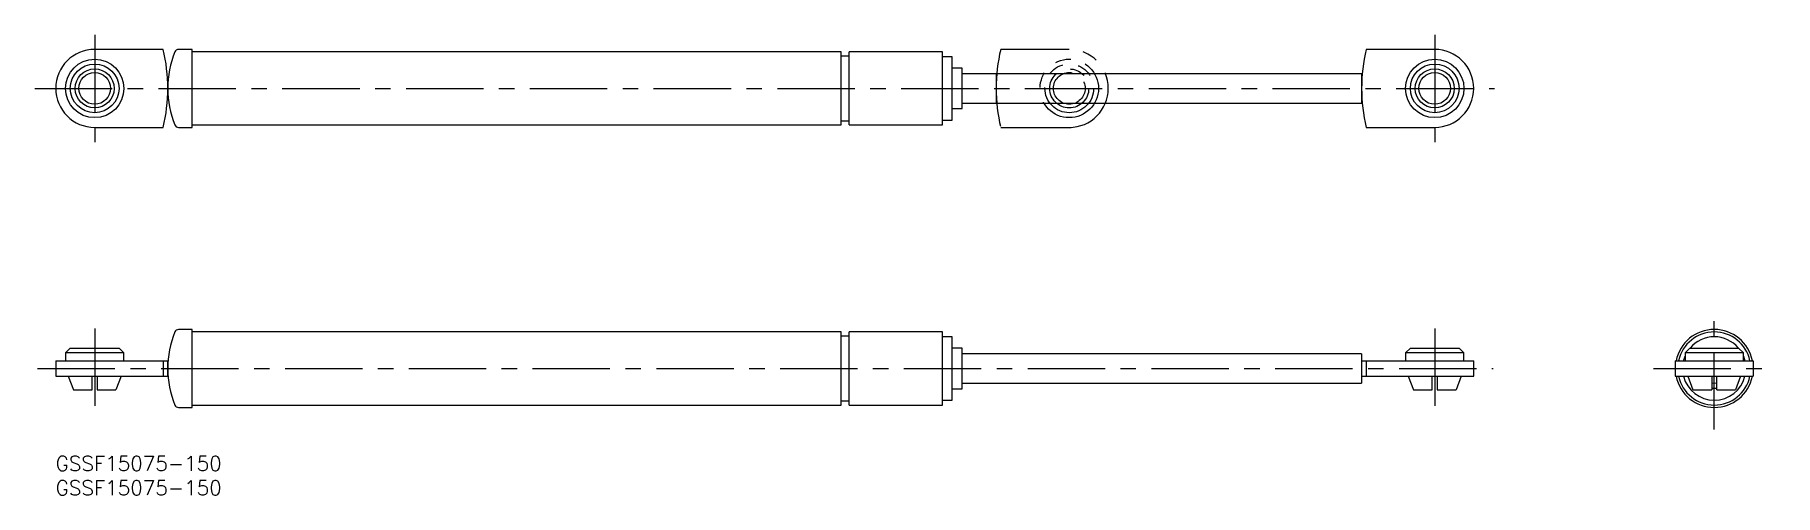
# Model space of a CAD drawing. Extents: x -4 to 353, y -8 to 86.
import ezdxf

# ---------------------------------------------------------------- set-up
doc = ezdxf.new("R2010")
doc.units = 0
doc.header["$LTSCALE"] = 0.5
doc.linetypes.add('CENTER', pattern=[50.8, 31.75, -6.35, 6.35, -6.35])
doc.linetypes.add('PHANTOM', pattern=[63.5, 31.75, -6.35, 6.35, -6.35, 6.35, -6.35])
for name, color, linetype in [('MSM_CENTER', 1, 'CENTER'), ('MSM_CONTINUOUS', 7, 'CONTINUOUS'), ('MSM_IMAGINARY', 6, 'PHANTOM'), ('MSM_PART_NUMBER', 7, 'CONTINUOUS')]:
    doc.layers.add(name, color=color, linetype=linetype)
doc.styles.get("Standard").update_dxf_attribs({"font": 'txt.shx', "height": 3, "bigfont": 'bigfont.shx'})

msp = doc.modelspace()

# ---------------------------------------------------------------- linework, layer by layer
at = {"layer": 'MSM_CENTER'}
for p, q in [((8, 86.47), (8, 64.47)), ((283, 86.47), (283, 64.47)), ((-4.29, 75.47), (295.28, 75.47)), ((340.37, 5.5), (340.37, 30.5)), ((8, 26.2), (8, 9.6)), ((283, 26.2), (283, 9.6)), ((-3.73, 18), (295, 18)), ((327.87, 18), (352.87, 18))]:
    msp.add_line(p, q, dxfattribs=at)
at = {"layer": 'MSM_CONTINUOUS'}
for p, q in [((22.07, 83.47), (8, 83.47)), ((28, 83.47), (25.2, 83.47)), ((28, 67.47), (28, 83.47)), ((161.2, 82.97), (28, 82.97)), ((161.2, 67.97), (161.2, 82.97)), ((182, 82.97), (162.8, 82.97)), ((162.8, 67.97), (162.8, 82.97)), ((182, 67.97), (182, 82.97)), ((283, 83.47), (268.93, 83.47)), ((162.8, 82.12), (161.2, 82.12)), ((184, 81.97), (182, 81.97)), ((184, 68.97), (184, 81.97)), ((186, 79.62), (184, 79.62)), ((186, 71.32), (186, 79.62)), ((268, 78.47), (186, 78.47)), ((268, 78.47), (268, 72.47)), ((186, 72.47), (268, 72.47)), ((28, 67.97), (161.2, 67.97)), ((161.2, 68.82), (162.8, 68.82)), ((162.8, 67.97), (182, 67.97)), ((182, 68.97), (184, 68.97)), ((184, 71.32), (186, 71.32)), ((8, 67.47), (22.07, 67.47)), ((25.2, 67.47), (28, 67.47)), ((268.93, 67.47), (283, 67.47)), ((28, 26), (25.2, 26)), ((28, 10), (28, 26)), ((161.2, 25.5), (28, 25.5)), ((161.2, 10.5), (161.2, 25.5)), ((182, 25.5), (162.8, 25.5)), ((162.8, 10.5), (162.8, 25.5)), ((182, 10.5), (182, 25.5)), ((3, 22.2), (2, 21.2)), ((3, 22.2), (13, 22.2)), ((14, 21.2), (13, 22.2)), ((162.8, 24.65), (161.2, 24.65)), ((184, 24.5), (182, 24.5)), ((184, 11.5), (184, 24.5)), ((186, 22.15), (184, 22.15)), ((186, 13.85), (186, 22.15)), ((278, 22.2), (277, 21.2)), ((278, 22.2), (288, 22.2)), ((289, 21.2), (288, 22.2)), ((335.37, 22.2), (334.37, 21.2)), ((335.37, 22.2), (345.37, 22.2)), ((346.37, 21.2), (345.37, 22.2)), ((0, 19.6), (0, 16.4)), ((0, 19.6), (23, 19.6)), ((2, 21.2), (2, 19.6)), ((14, 21.2), (2, 21.2)), ((14, 19.6), (14, 21.2)), ((22.07, 19.6), (22.07, 16.4)), ((23, 16.4), (23, 19.6)), ((268, 21), (186, 21)), ((268, 21), (268, 15)), ((268, 19.6), (291, 19.6)), ((268.93, 19.6), (268.93, 16.4)), ((277, 21.2), (277, 19.6)), ((289, 21.2), (277, 21.2)), ((289, 19.6), (289, 21.2)), ((291, 16.4), (291, 19.6)), ((332.37, 19.6), (332.37, 16.4)), ((332.37, 19.6), (348.37, 19.6)), ((334.07, 19.6), (334.37, 20.5)), ((334.37, 21.2), (334.37, 19.6)), ((346.37, 21.2), (334.37, 21.2)), ((346.37, 19.6), (346.37, 21.2)), ((346.37, 20.5), (346.53, 20.08)), ((346.53, 20.08), (346.67, 19.6)), ((348.37, 19.6), (348.37, 16.4)), ((0, 16.4), (23, 16.4)), ((2.58, 16.4), (3.63, 13.6)), ((7.5, 13.6), (7.5, 16.4)), ((8.5, 16.4), (8.5, 13.6)), ((13.42, 16.4), (12.37, 13.6)), ((186, 15), (268, 15)), ((268, 16.4), (291, 16.4)), ((277.58, 16.4), (278.63, 13.6)), ((282.5, 13.6), (282.5, 16.4)), ((283.5, 16.4), (283.5, 13.6)), ((288.42, 16.4), (287.37, 13.6)), ((332.37, 16.4), (348.37, 16.4)), ((334.95, 16.4), (336, 13.6)), ((339.86, 15.04), (340.37, 15)), ((340.37, 14.95), (339.86, 14.99)), ((339.87, 16.4), (339.87, 13.6)), ((340.37, 15), (340.88, 15.04)), ((340.88, 14.99), (340.37, 14.95)), ((340.87, 13.6), (340.87, 16.4)), ((345.78, 16.4), (344.74, 13.6)), ((3.63, 13.6), (7.5, 13.6)), ((8.5, 13.6), (12.37, 13.6)), ((161.2, 11.35), (162.8, 11.35)), ((182, 11.5), (184, 11.5)), ((184, 13.85), (186, 13.85)), ((278.63, 13.6), (282.5, 13.6)), ((283.5, 13.6), (287.37, 13.6)), ((336, 13.6), (339.87, 13.6)), ((340.65, 13.86), (339.86, 13.88)), ((340.88, 13.88), (340.65, 13.86)), ((340.87, 13.6), (344.74, 13.6)), ((25.2, 10), (28, 10)), ((28, 10.5), (161.2, 10.5)), ((162.8, 10.5), (182, 10.5))]:
    msp.add_line(p, q, dxfattribs=at)
for centre, radius in [((8, 75.47), 6), ((8, 75.47), 5), ((8, 75.47), 4), ((8, 75.47), 3.25), ((283, 75.47), 6), ((283, 75.47), 5), ((283, 75.47), 4), ((283, 75.47), 3.25)]:
    msp.add_circle(centre, radius, dxfattribs=at)
for centre, radius, start, end in [((8, 75.47), 8, 90, 270), ((-12, 75.47), 35, 346.787, 13.213), ((43, 75.47), 20, 157.9757, 202.0243), ((25.2, 82.67), 0.8, 90, 157.9757), ((303, 75.47), 35, 166.787, 193.213), ((283, 75.47), 8, 270, 90), ((25.2, 68.27), 0.8, 202.0243, 270), ((43, 18), 20, 157.9757, 202.0243), ((25.2, 25.2), 0.8, 90, 157.9757), ((340.37, 18), 8, 11.537, 168.463), ((340.37, 18), 7.5, 12.3178, 167.6822), ((340.37, 18), 6.5, 40.2522, 139.7478), ((340.37, 18), 8, 191.537, 348.463), ((340.37, 18), 7.5, 192.3178, 347.6822), ((340.37, 18), 6.5, 194.25, 345.75), ((25.2, 10.8), 0.8, 202.0243, 270)]:
    msp.add_arc(centre, radius, start, end, dxfattribs=at)
at = {"layer": 'MSM_IMAGINARY'}
for p, q in [((208, 83.47), (193.93, 83.47)), ((193, 78.47), (193, 72.47)), ((193.93, 67.47), (208, 67.47))]:
    msp.add_line(p, q, dxfattribs=at)
for radius in [6, 5, 4, 3.25]:
    msp.add_circle((208, 75.47), radius, dxfattribs=at)
for centre, radius, start, end in [((228, 75.47), 35, 166.787, 193.213), ((208, 75.47), 8, 270, 90)]:
    msp.add_arc(centre, radius, start, end, dxfattribs=at)

# ---------------------------------------------------------------- texts
at = {"layer": 'MSM_PART_NUMBER', "char_height": 3, "attachment_point": 1}
for insert in [(0, 0), (0, -5)]:
    msp.add_mtext_dynamic_manual_height_columns('{GSSF15075-150}', width=121.0942, gutter_width=15, heights=[0], dxfattribs=dict(at, insert=insert))

doc.saveas('drawing.dxf')
